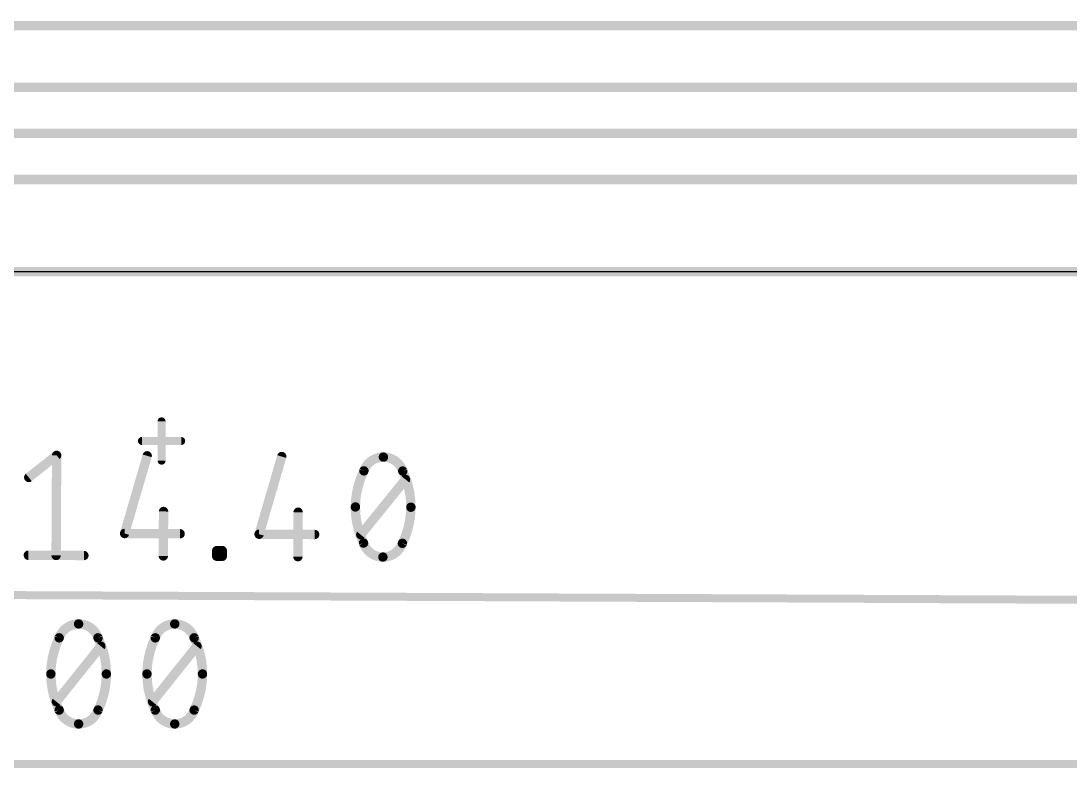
# Model space of a CAD drawing. Extents: x -6 to 135, y -6 to 36.
# Drawn here: x 64.51 to 81.58, y -4.07 to 8.08 of the extents above; entities that cross this region are included whole.
import ezdxf

# ---------------------------------------------------------------- set-up
doc = ezdxf.new("R2010")
doc.units = 0
for name, color, linetype in [('1', 12, 'CONTINUOUS'), ('16', 132, 'CONTINUOUS'), ('20', 31, 'CONTINUOUS'), ('47', 253, 'CONTINUOUS')]:
    doc.layers.add(name, color=color, linetype=linetype)

msp = doc.modelspace()

# ---------------------------------------------------------------- linework, layer by layer
at = {"layer": '1', "const_width": 0.1524}
msp.add_lwpolyline([(30, 4), (121, 4)], dxfattribs=at)
at = {"layer": '16', "const_width": 0.1524}
for points in [[(86.8, 8), (15.25, 8)], [(95, 7), (18.4746, 7)], [(20.25, 6.25), (98.4452, 6.25)], [(18.75, 5.5), (104, 5.5)], [(30, 4), (121, 4)]]:
    msp.add_lwpolyline(points, dxfattribs=at)
at = {"layer": '20'}
msp.add_line((119, 4), (32, 4), dxfattribs=at)
at = {"layer": '47'}
for points, const_width in [([(66.8, 0.9308), (66.8, 1.5692)], 0.13), ([(66.4808, 1.25), (67.1192, 1.25)], 0.13), ([(64.6399, 0.6576), (65.0933, 1.0165)], 0.1524), ([(65.0933, 1.0165), (65.0848, -0.6091)], 0.1524), ([(66.5661, 1.0088), (66.1983, -0.2537)], 0.1524), ([(68.7545, 0.9973), (68.3866, -0.2651)], 0.1524), ([(70.04, -0.2738), (70.7672, 0.6255)], 0.1524), ([(66.8323, 0.1042), (66.8285, -0.6182)], 0.1524), ([(69.0207, 0.0928), (69.0169, -0.6297)], 0.1524), ([(66.1983, -0.2537), (67.1014, -0.2584)], 0.1524), ([(68.3866, -0.2651), (69.2897, -0.2699)], 0.1524), ([(67.6969, -0.6228), (67.6974, -0.5325)], 0.1524), ([(67.6974, -0.5325), (67.7877, -0.5329)], 0.1524), ([(67.7877, -0.5329), (67.7872, -0.6233)], 0.1524), ([(64.6333, -0.6067), (65.5364, -0.6115)], 0.1524), ([(67.7872, -0.6233), (67.6969, -0.6228)], 0.1524), ([(9.654, -1.0157), (123.924, -1.5152)], 0.13), ([(65.0894, -2.9881), (65.8119, -2.0849)], 0.1524), ([(66.6526, -2.9881), (67.3751, -2.0849)], 0.1524), ([(0.065, -4), (126.935, -4)], 0.13)]:
    msp.add_lwpolyline(points, dxfattribs=dict(at, const_width=const_width))
for points, const_width in [([(66.8325, 1.5692, 1), (66.7675, 1.5692)], 0.065), ([(66.4808, 1.2825, 1), (66.4808, 1.2175)], 0.065), ([(67.1192, 1.2175, 1), (67.1192, 1.2825)], 0.065), ([(65.1314, 1.0163, 1), (65.0552, 1.0167)], 0.0762), ([(65.117, 0.9866, 1), (65.0697, 1.0463)], 0.0762), ([(66.6027, 0.9981, 1), (66.5295, 1.0194)], 0.0762), ([(68.791, 0.9867, 1), (68.7179, 1.008)], 0.0762), ([(70.4079, 0.9887, 0.3205), (70.0906, 0.7645)], 0.1524), ([(70.7228, 0.7612, 0.3205), (70.4079, 0.9887)], 0.1524), ([(70.4081, 1.0268, 1), (70.4077, 0.9506)], 0.0762), ([(70.4077, 0.9506, 1), (70.4081, 1.0268)], 0.0762), ([(66.7675, 0.9308, 1), (66.8325, 0.9308)], 0.065), ([(64.6163, 0.6875, 1), (64.6635, 0.6277)], 0.0762), ([(70.0906, 0.7645, 0.1139), (69.9521, 0.1782)], 0.1524), ([(70.0546, 0.7771, 1), (70.1266, 0.752)], 0.0762), ([(70.1248, 0.7477, 1), (70.0564, 0.7814)], 0.0762), ([(70.7571, 0.7777, 1), (70.6884, 0.7447)], 0.0762), ([(70.8552, 0.1735, 0.1139), (70.7228, 0.7612)], 0.1524), ([(70.6867, 0.7491, 1), (70.7589, 0.7734)], 0.0762), ([(70.7968, 0.6016, 1), (70.7376, 0.6495)], 0.0762), ([(66.8704, 0.104, 1), (66.7942, 0.1044)], 0.0762), ([(69.9521, 0.1782, 0.1139), (70.0845, -0.4095)], 0.1524), ([(69.9902, 0.178, 1), (69.914, 0.1784)], 0.0762), ([(69.914, 0.1784, 1), (69.9902, 0.178)], 0.0762), ([(70.7166, -0.4128, 0.1139), (70.8552, 0.1735)], 0.1524), ([(70.8933, 0.1733, 1), (70.8171, 0.1737)], 0.0762), ([(70.8171, 0.1737, 1), (70.8933, 0.1733)], 0.0762), ([(69.0588, 0.0926, 1), (68.9826, 0.093)], 0.0762), ([(66.1985, -0.2156, 1), (66.1981, -0.2918)], 0.0762), ([(66.1617, -0.243, 1), (66.2348, -0.2643)], 0.0762), ([(67.1012, -0.2965, 1), (67.1016, -0.2203)], 0.0762), ([(68.3868, -0.227, 1), (68.3864, -0.3032)], 0.0762), ([(68.35, -0.2545, 1), (68.4232, -0.2758)], 0.0762), ([(69.2895, -0.308, 1), (69.2899, -0.2318)], 0.0762), ([(70.0104, -0.2498, 1), (70.0696, -0.2977)], 0.0762), ([(70.1206, -0.3973, 1), (70.0483, -0.4217)], 0.0762), ([(70.0845, -0.4095, 0.3205), (70.3994, -0.6369)], 0.1524), ([(70.3994, -0.6369, 0.3205), (70.7166, -0.4128)], 0.1524), ([(70.7526, -0.4253, 1), (70.6806, -0.4003)], 0.0762), ([(67.7355, -0.5327, 1), (67.6593, -0.5323)], 0.0762), ([(67.6976, -0.4944, 1), (67.6972, -0.5706)], 0.0762), ([(67.8258, -0.5331, 1), (67.7496, -0.5327)], 0.0762), ([(67.7875, -0.571, 1), (67.7879, -0.4948)], 0.0762), ([(70.0501, -0.426, 1), (70.1188, -0.393)], 0.0762), ([(70.6825, -0.3959, 1), (70.7508, -0.4297)], 0.0762), ([(64.6335, -0.5686, 1), (64.6331, -0.6448)], 0.0762), ([(65.0467, -0.6089, 1), (65.1229, -0.6093)], 0.0762), ([(65.5362, -0.6496, 1), (65.5366, -0.5734)], 0.0762), ([(66.7904, -0.618, 1), (66.8666, -0.6184)], 0.0762), ([(67.6971, -0.5847, 1), (67.6967, -0.6609)], 0.0762), ([(67.6588, -0.6226, 1), (67.735, -0.623)], 0.0762), ([(67.7491, -0.6231, 1), (67.8253, -0.6234)], 0.0762), ([(67.787, -0.6613, 1), (67.7874, -0.5852)], 0.0762), ([(68.9788, -0.6295, 1), (69.055, -0.6299)], 0.0762), ([(70.3996, -0.5988, 1), (70.3992, -0.675)], 0.0762), ([(70.3992, -0.675, 1), (70.3996, -0.5988)], 0.0762), ([(65.4507, -1.7237, 0.3205), (65.1346, -1.9495)], 0.1524), ([(65.7668, -1.9495, 0.3205), (65.4507, -1.7237)], 0.1524), ([(65.4507, -1.6856, 1), (65.4507, -1.7618)], 0.0762), ([(65.4507, -1.7618, 1), (65.4507, -1.6856)], 0.0762), ([(67.0138, -1.7237, 0.3205), (66.6977, -1.9495)], 0.1524), ([(67.3299, -1.9495, 0.3205), (67.0138, -1.7237)], 0.1524), ([(67.0138, -1.6856, 1), (67.0138, -1.7618)], 0.0762), ([(67.0138, -1.7618, 1), (67.0138, -1.6856)], 0.0762), ([(65.1346, -1.9495, 0.1139), (64.9991, -2.5365)], 0.1524), ([(65.1688, -1.9662, 1), (65.1003, -1.9328)], 0.0762), ([(65.801, -1.9328, 1), (65.7325, -1.9662)], 0.0762), ([(65.9022, -2.5365, 0.1139), (65.7668, -1.9495)], 0.1524), ([(66.6977, -1.9495, 0.1139), (66.5623, -2.5365)], 0.1524), ([(66.732, -1.9662, 1), (66.6635, -1.9328)], 0.0762), ([(67.3641, -1.9328, 1), (67.2956, -1.9662)], 0.0762), ([(67.4654, -2.5365, 0.1139), (67.3299, -1.9495)], 0.1524), ([(65.0986, -1.9371, 1), (65.1706, -1.9618)], 0.0762), ([(65.7307, -1.9618, 1), (65.8028, -1.9371)], 0.0762), ([(65.8417, -2.1087, 1), (65.7822, -2.0611)], 0.0762), ([(66.6617, -1.9371, 1), (66.7338, -1.9618)], 0.0762), ([(67.2939, -1.9618, 1), (67.3659, -1.9371)], 0.0762), ([(67.4048, -2.1087, 1), (67.3453, -2.0611)], 0.0762), ([(64.9991, -2.5365, 0.1139), (65.1346, -3.1235)], 0.1524), ([(65.0372, -2.5365, 1), (64.961, -2.5365)], 0.0762), ([(64.961, -2.5365, 1), (65.0372, -2.5365)], 0.0762), ([(65.7668, -3.1235, 0.1139), (65.9022, -2.5365)], 0.1524), ([(65.9403, -2.5365, 1), (65.8641, -2.5365)], 0.0762), ([(65.8641, -2.5365, 1), (65.9403, -2.5365)], 0.0762), ([(66.5623, -2.5365, 0.1139), (66.6977, -3.1235)], 0.1524), ([(66.6004, -2.5365, 1), (66.5242, -2.5365)], 0.0762), ([(66.5242, -2.5365, 1), (66.6004, -2.5365)], 0.0762), ([(67.3299, -3.1235, 0.1139), (67.4654, -2.5365)], 0.1524), ([(67.5035, -2.5365, 1), (67.4273, -2.5365)], 0.0762), ([(67.4273, -2.5365, 1), (67.5035, -2.5365)], 0.0762), ([(65.0597, -2.9643, 1), (65.1192, -3.0119)], 0.0762), ([(65.1346, -3.1235, 0.3205), (65.4507, -3.3493)], 0.1524), ([(65.1706, -3.1112, 1), (65.0986, -3.1359)], 0.0762), ([(65.1003, -3.1402, 1), (65.1688, -3.1068)], 0.0762), ([(65.4507, -3.3493, 0.3205), (65.7668, -3.1235)], 0.1524), ([(65.7325, -3.1068, 1), (65.801, -3.1402)], 0.0762), ([(65.8028, -3.1359, 1), (65.7307, -3.1112)], 0.0762), ([(66.6228, -2.9643, 1), (66.6823, -3.0119)], 0.0762), ([(66.6977, -3.1235, 0.3205), (67.0138, -3.3493)], 0.1524), ([(66.7338, -3.1112, 1), (66.6617, -3.1359)], 0.0762), ([(66.6635, -3.1402, 1), (66.732, -3.1068)], 0.0762), ([(67.0138, -3.3493, 0.3205), (67.3299, -3.1235)], 0.1524), ([(67.2956, -3.1068, 1), (67.3641, -3.1402)], 0.0762), ([(67.3659, -3.1359, 1), (67.2939, -3.1112)], 0.0762), ([(65.4507, -3.3112, 1), (65.4507, -3.3874)], 0.0762), ([(65.4507, -3.3874, 1), (65.4507, -3.3112)], 0.0762), ([(67.0138, -3.3112, 1), (67.0138, -3.3874)], 0.0762), ([(67.0138, -3.3874, 1), (67.0138, -3.3112)], 0.0762)]:
    msp.add_lwpolyline(points, format="xyb", dxfattribs=dict(at, const_width=const_width))

doc.saveas('drawing.dxf')
